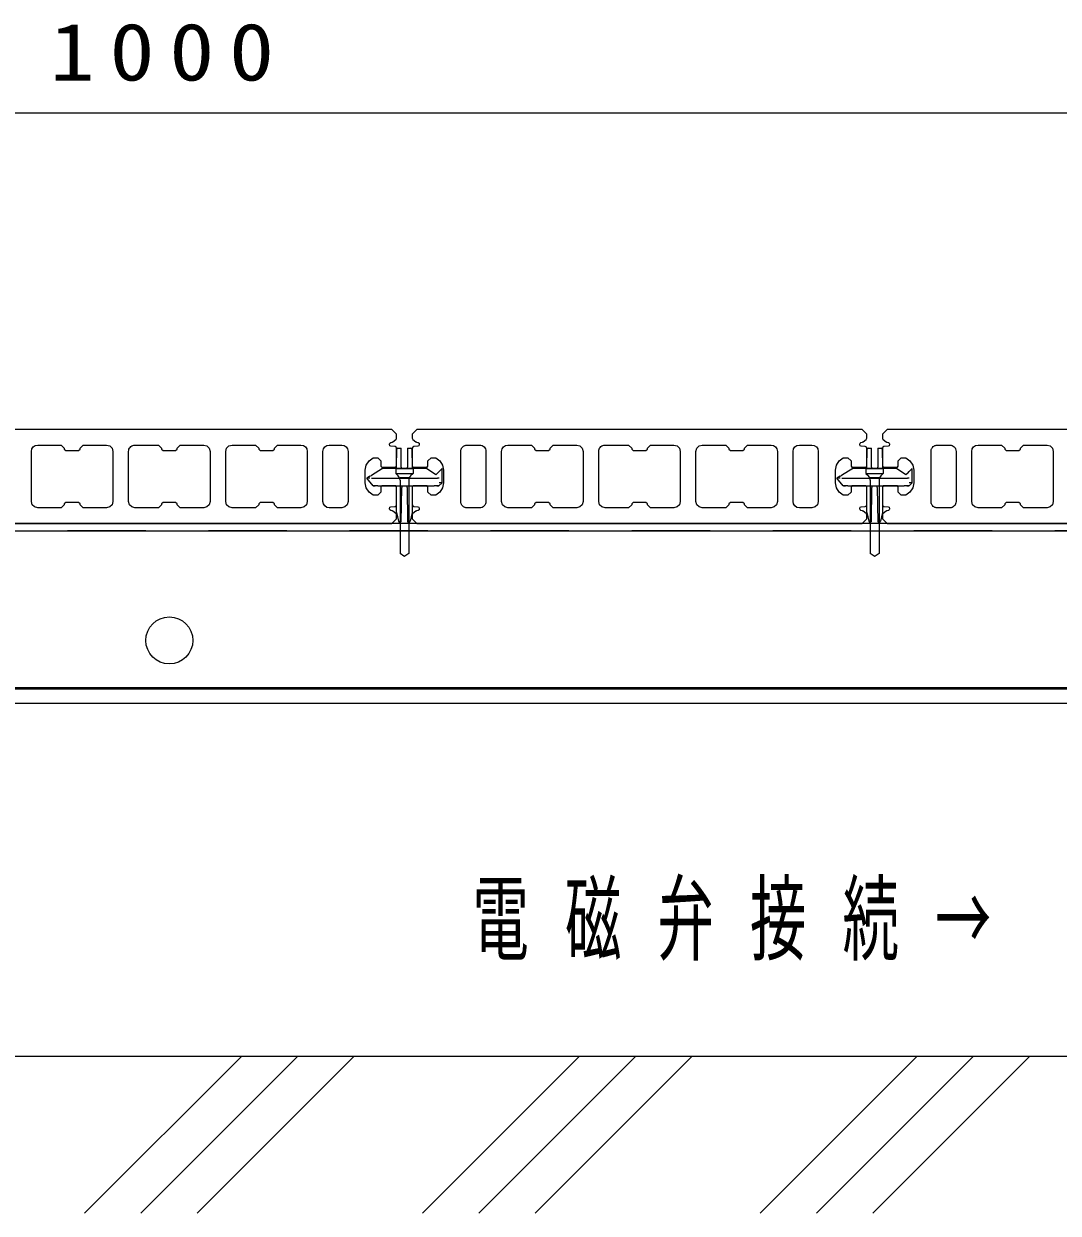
# Model space of a CAD drawing. Units: millimetres on the paper, with parts at other scales. Extents: x -385 to 15, y -594 to 267.
# Drawn here: x -106.33 to -73.33, y -197.78 to -159.84 of the extents above; entities that cross this region are included whole.
import ezdxf

# ---------------------------------------------------------------- set-up
doc = ezdxf.new("R2010")
doc.units = ezdxf.units.MM
doc.linetypes.add('USER1', pattern=[4.5, 2.5, -2])
doc.layers.add('1_10', color=7, linetype='Continuous', lineweight=25)
doc.styles.add('ＭＳ ゴシック', font='')
doc.styles.get('ＭＳ ゴシック').set_extended_font_data('MS Gothic')

msp = doc.modelspace()

# ---------------------------------------------------------------- linework, layer by layer
at = {"layer": '1_10', "lineweight": 13}
for p, q in [((-151.687, -162.684), (-51.687, -162.684)), ((-94.437, -175.434), (-94.371, -175.711)), ((-93.937, -175.434), (-94.003, -175.711)), ((-79.437, -175.434), (-79.371, -175.711)), ((-78.937, -175.434), (-79.003, -175.711)), ((-94.291, -175.734), (-94.342, -175.734)), ((-94.084, -175.734), (-94.032, -175.734)), ((-79.291, -175.734), (-79.342, -175.734)), ((-79.084, -175.734), (-79.032, -175.734)), ((-104.389, -197.784), (-99.389, -192.784)), ((-102.593, -197.784), (-97.593, -192.784)), ((-100.797, -197.784), (-95.797, -192.784)), ((-93.613, -197.784), (-88.613, -192.784)), ((-91.817, -197.784), (-86.817, -192.784)), ((-90.021, -197.784), (-85.021, -192.784)), ((-82.837, -197.784), (-77.837, -192.784)), ((-81.041, -197.784), (-76.041, -192.784)), ((-79.245, -197.784), (-74.245, -192.784))]:
    msp.add_line(p, q, dxfattribs=at)
at = {"layer": '1_10', "color": 14}
for p, q in [((-94.396, -173.384), (-94.287, -173.384)), ((-94.287, -173.986), (-94.287, -173.384)), ((-94.087, -173.384), (-93.978, -173.384)), ((-94.087, -173.384), (-94.087, -173.986)), ((-79.396, -173.384), (-79.287, -173.384)), ((-79.287, -173.986), (-79.287, -173.384)), ((-79.087, -173.384), (-78.978, -173.384)), ((-79.087, -173.384), (-79.087, -173.986)), ((-94.436, -173.986), (-94.426, -173.413)), ((-93.948, -173.414), (-93.938, -173.986)), ((-79.436, -173.986), (-79.426, -173.413)), ((-78.948, -173.414), (-78.938, -173.986)), ((-94.887, -174.034), (-95.241, -174.247)), ((-94.887, -174.034), (-94.7, -174.013)), ((-93.487, -174.034), (-94.887, -174.034)), ((-94.7, -174.013), (-94.436, -173.984)), ((-94.437, -174.034), (-94.436, -173.986)), ((-94.287, -173.986), (-94.287, -174.034)), ((-94.087, -174.034), (-94.087, -173.986)), ((-93.674, -174.013), (-93.938, -173.984)), ((-93.938, -173.986), (-93.937, -174.034)), ((-93.674, -174.013), (-93.487, -174.034)), ((-93.187, -174.234), (-93.487, -174.034)), ((-93.132, -174.179), (-93.082, -174.129)), ((-92.987, -174.034), (-93.082, -174.129)), ((-92.987, -174.484), (-92.987, -174.034)), ((-79.887, -174.034), (-80.241, -174.247)), ((-79.887, -174.034), (-79.7, -174.013)), ((-78.487, -174.034), (-79.887, -174.034)), ((-79.7, -174.013), (-79.436, -173.984)), ((-79.437, -174.034), (-79.436, -173.986)), ((-79.287, -173.986), (-79.287, -174.034)), ((-79.087, -174.034), (-79.087, -173.986)), ((-78.674, -174.013), (-78.938, -173.984)), ((-78.938, -173.986), (-78.937, -174.034)), ((-78.674, -174.013), (-78.487, -174.034)), ((-78.187, -174.234), (-78.487, -174.034)), ((-78.132, -174.179), (-78.082, -174.129)), ((-77.987, -174.034), (-78.082, -174.129)), ((-77.987, -174.484), (-77.987, -174.034)), ((-95.291, -174.276), (-95.387, -174.334)), ((-95.187, -174.584), (-95.387, -174.334)), ((-95.29, -174.334), (-95.387, -174.334)), ((-95.291, -174.276), (-95.241, -174.247)), ((-95.234, -174.334), (-93.134, -174.334)), ((-93.132, -174.179), (-93.187, -174.234)), ((-93.087, -174.584), (-92.987, -174.484)), ((-92.987, -174.484), (-93.082, -174.484)), ((-80.291, -174.276), (-80.387, -174.334)), ((-80.187, -174.584), (-80.387, -174.334)), ((-80.29, -174.334), (-80.387, -174.334)), ((-80.291, -174.276), (-80.241, -174.247)), ((-80.234, -174.334), (-78.134, -174.334)), ((-78.132, -174.179), (-78.187, -174.234)), ((-78.087, -174.584), (-77.987, -174.484)), ((-77.987, -174.484), (-78.082, -174.484)), ((-95.037, -174.584), (-95.187, -174.584)), ((-95.181, -174.584), (-95.12, -174.584)), ((-95.037, -174.584), (-93.242, -174.584)), ((-94.437, -174.631), (-94.437, -174.584)), ((-94.437, -175.434), (-94.437, -174.631)), ((-94.291, -175.734), (-94.271, -174.632)), ((-94.271, -174.584), (-94.271, -174.632)), ((-94.103, -174.632), (-94.104, -174.584)), ((-94.103, -174.632), (-94.084, -175.734)), ((-93.937, -174.584), (-93.937, -174.631)), ((-93.937, -174.631), (-93.937, -175.434)), ((-93.087, -174.584), (-93.242, -174.584)), ((-93.154, -174.584), (-93.093, -174.584)), ((-80.037, -174.584), (-80.187, -174.584)), ((-80.181, -174.584), (-80.12, -174.584)), ((-80.037, -174.584), (-78.242, -174.584)), ((-79.437, -174.631), (-79.437, -174.584)), ((-79.437, -175.434), (-79.437, -174.631)), ((-79.291, -175.734), (-79.271, -174.632)), ((-79.271, -174.584), (-79.271, -174.632)), ((-79.103, -174.632), (-79.104, -174.584)), ((-79.103, -174.632), (-79.084, -175.734)), ((-78.937, -174.584), (-78.937, -174.631)), ((-78.937, -174.631), (-78.937, -175.434)), ((-78.087, -174.584), (-78.242, -174.584)), ((-78.154, -174.584), (-78.093, -174.584))]:
    msp.add_line(p, q, dxfattribs=at)
at = {"layer": '1_10', "color": 4}
for p, q in [((-94.462, -174.034), (-94.462, -174.184)), ((-94.462, -174.034), (-93.912, -174.034)), ((-93.912, -174.034), (-93.912, -174.184)), ((-79.462, -174.034), (-79.462, -174.184)), ((-79.462, -174.034), (-78.912, -174.034)), ((-78.912, -174.034), (-78.912, -174.184)), ((-94.462, -174.184), (-94.387, -174.259)), ((-94.462, -174.184), (-93.912, -174.184)), ((-94.328, -174.318), (-94.046, -174.318)), ((-94.328, -174.401), (-94.328, -176.744)), ((-94.046, -174.401), (-94.046, -176.744)), ((-93.912, -174.184), (-93.988, -174.259)), ((-79.462, -174.184), (-79.387, -174.259)), ((-79.462, -174.184), (-78.912, -174.184)), ((-79.328, -174.318), (-79.046, -174.318)), ((-79.328, -174.401), (-79.328, -176.744)), ((-79.046, -174.401), (-79.046, -176.744)), ((-78.912, -174.184), (-78.988, -174.259)), ((-94.205, -176.83), (-94.328, -176.744)), ((-94.046, -176.744), (-94.169, -176.83)), ((-79.205, -176.83), (-79.328, -176.744)), ((-79.046, -176.744), (-79.169, -176.83)), ((-94.187, -176.834), (-94.205, -176.83)), ((-94.169, -176.83), (-94.187, -176.834)), ((-79.187, -176.834), (-79.205, -176.83)), ((-79.169, -176.83), (-79.187, -176.834))]:
    msp.add_line(p, q, dxfattribs=at)
at = {"layer": '1_10', "color": 60}
for p, q in [((-151.237, -176.014), (-52.137, -176.014)), ((-62.687, -181.064), (-140.687, -181.064)), ((-140.687, -181.514), (-62.687, -181.514))]:
    msp.add_line(p, q, dxfattribs=at)
at = {"layer": '1_10', "color": 190}
for p, q in [((-52.937, -175.784), (-150.437, -175.784)), ((-150.437, -176.014), (-52.937, -176.014)), ((-138.237, -181.014), (-65.137, -181.014))]:
    msp.add_line(p, q, dxfattribs=at)
at = {"layer": '1_10', "color": 190, "linetype": 'USER1', "lineweight": 13}
msp.add_line((-52.937, -176.014), (-150.437, -176.014), dxfattribs=at)
at = {"layer": '1_10'}
for p, q in [((-144.837, -175.784), (-101.687, -175.784)), ((-58.537, -175.784), (-101.687, -175.784)), ((-30.687, -192.784), (-170.507, -192.784))]:
    msp.add_line(p, q, dxfattribs=at)
at = {"layer": '1_10', "color": 40, "lineweight": 13}
for points in [[(-108.787, -175.784), (-94.587, -175.784), (-94.437, -175.634), (-94.437, -175.508), (-94.442, -175.486), (-94.456, -175.469), (-94.554, -175.39), (-94.563, -175.385), (-94.572, -175.381), (-94.626, -175.365), (-94.652, -175.347), (-94.662, -175.316), (-94.662, -175.301), (-94.649, -175.266), (-94.616, -175.25), (-94.483, -175.238), (-94.451, -175.222), (-94.437, -175.188), (-94.437, -174.609), (-94.462, -174.584), (-94.912, -174.584), (-94.937, -174.609), (-94.937, -174.784), (-95.037, -174.884), (-95.187, -174.884), (-95.316, -174.783), (-95.403, -174.644), (-95.437, -174.484), (-95.437, -174.084), (-95.403, -173.924), (-95.316, -173.785), (-95.187, -173.684), (-95.037, -173.684), (-94.937, -173.784), (-94.937, -173.959), (-94.912, -173.984), (-94.462, -173.984), (-94.437, -173.959), (-94.437, -173.381), (-94.451, -173.346), (-94.483, -173.33), (-94.616, -173.318), (-94.649, -173.302), (-94.662, -173.268), (-94.662, -173.252), (-94.652, -173.222), (-94.626, -173.203), (-94.572, -173.187), (-94.563, -173.183), (-94.554, -173.178), (-94.456, -173.099), (-94.442, -173.082), (-94.437, -173.06), (-94.437, -172.934), (-94.587, -172.784), (-108.787, -172.784)], [(-64.587, -172.784), (-78.787, -172.784), (-78.937, -172.934), (-78.937, -173.06), (-78.932, -173.082), (-78.918, -173.099), (-78.82, -173.178), (-78.812, -173.183), (-78.803, -173.187), (-78.748, -173.203), (-78.722, -173.222), (-78.712, -173.252), (-78.712, -173.268), (-78.726, -173.302), (-78.759, -173.318), (-78.891, -173.33), (-78.924, -173.346), (-78.937, -173.381), (-78.937, -173.959), (-78.912, -173.984), (-78.462, -173.984), (-78.437, -173.959), (-78.437, -173.784), (-78.337, -173.684), (-78.187, -173.684), (-78.058, -173.785), (-77.971, -173.924), (-77.937, -174.084), (-77.937, -174.484), (-77.971, -174.644), (-78.058, -174.783), (-78.187, -174.884), (-78.337, -174.884), (-78.437, -174.784), (-78.437, -174.609), (-78.462, -174.584), (-78.912, -174.584), (-78.937, -174.609), (-78.937, -175.188), (-78.924, -175.222), (-78.891, -175.238), (-78.759, -175.25), (-78.726, -175.266), (-78.712, -175.301), (-78.712, -175.316), (-78.722, -175.347), (-78.748, -175.365), (-78.803, -175.381), (-78.812, -175.385), (-78.82, -175.39), (-78.918, -175.469), (-78.932, -175.486), (-78.937, -175.508), (-78.937, -175.634), (-78.787, -175.784), (-64.587, -175.784)]]:
    msp.add_lwpolyline(points, dxfattribs=at)
for points in [[(-93.759, -175.25), (-93.726, -175.266), (-93.712, -175.301), (-93.712, -175.316), (-93.722, -175.347), (-93.748, -175.365), (-93.803, -175.381), (-93.812, -175.385), (-93.82, -175.39), (-93.918, -175.469), (-93.932, -175.486), (-93.937, -175.508), (-93.937, -175.634), (-93.787, -175.784), (-79.587, -175.784), (-79.437, -175.634), (-79.437, -175.508), (-79.442, -175.486), (-79.456, -175.469), (-79.554, -175.39), (-79.563, -175.385), (-79.572, -175.381), (-79.626, -175.365), (-79.652, -175.347), (-79.662, -175.316), (-79.662, -175.301), (-79.649, -175.266), (-79.616, -175.25), (-79.483, -175.238), (-79.451, -175.222), (-79.437, -175.188), (-79.437, -174.609), (-79.462, -174.584), (-79.912, -174.584), (-79.937, -174.609), (-79.937, -174.784), (-80.037, -174.884), (-80.187, -174.884), (-80.316, -174.783), (-80.403, -174.644), (-80.437, -174.484), (-80.437, -174.084), (-80.403, -173.924), (-80.316, -173.785), (-80.187, -173.684), (-80.037, -173.684), (-79.937, -173.784), (-79.937, -173.959), (-79.912, -173.984), (-79.462, -173.984), (-79.437, -173.959), (-79.437, -173.381), (-79.451, -173.346), (-79.483, -173.33), (-79.616, -173.318), (-79.649, -173.302), (-79.662, -173.268), (-79.662, -173.252), (-79.652, -173.222), (-79.626, -173.203), (-79.572, -173.187), (-79.563, -173.183), (-79.554, -173.178), (-79.456, -173.099), (-79.442, -173.082), (-79.437, -173.06), (-79.437, -172.934), (-79.587, -172.784), (-93.787, -172.784), (-93.937, -172.934), (-93.937, -173.06), (-93.932, -173.082), (-93.918, -173.099), (-93.82, -173.178), (-93.812, -173.183), (-93.803, -173.187), (-93.748, -173.203), (-93.722, -173.222), (-93.712, -173.252), (-93.712, -173.268), (-93.726, -173.302), (-93.759, -173.318), (-93.891, -173.33), (-93.924, -173.346), (-93.937, -173.381), (-93.937, -173.959), (-93.912, -173.984), (-93.462, -173.984), (-93.437, -173.959), (-93.437, -173.784), (-93.337, -173.684), (-93.187, -173.684), (-93.058, -173.785), (-92.971, -173.924), (-92.937, -174.084), (-92.937, -174.484), (-92.971, -174.644), (-93.058, -174.783), (-93.187, -174.884), (-93.337, -174.884), (-93.437, -174.784), (-93.437, -174.609), (-93.462, -174.584), (-93.912, -174.584), (-93.937, -174.609), (-93.937, -175.188), (-93.924, -175.222), (-93.891, -175.238)], [(-104.587, -173.459), (-104.537, -173.409), (-104.537, -173.384), (-104.437, -173.284), (-103.687, -173.284), (-103.587, -173.311), (-103.514, -173.384), (-103.487, -173.484), (-103.487, -175.084), (-103.514, -175.184), (-103.587, -175.257), (-103.687, -175.284), (-104.437, -175.284), (-104.537, -175.184), (-104.537, -175.159), (-104.587, -175.109), (-104.987, -175.109), (-105.037, -175.159), (-105.037, -175.184), (-105.137, -175.284), (-105.887, -175.284), (-105.987, -175.257), (-106.06, -175.184), (-106.087, -175.084), (-106.087, -173.484), (-106.072, -173.407), (-106.029, -173.343), (-105.964, -173.299), (-105.887, -173.284), (-105.137, -173.284), (-105.037, -173.384), (-105.037, -173.409), (-104.987, -173.459)], [(-100.587, -173.284), (-100.487, -173.311), (-100.414, -173.384), (-100.387, -173.484), (-100.387, -175.084), (-100.414, -175.184), (-100.487, -175.257), (-100.587, -175.284), (-101.337, -175.284), (-101.437, -175.184), (-101.437, -175.159), (-101.487, -175.109), (-101.887, -175.109), (-101.937, -175.159), (-101.937, -175.184), (-102.037, -175.284), (-102.787, -175.284), (-102.887, -175.257), (-102.96, -175.184), (-102.987, -175.084), (-102.987, -173.484), (-102.984, -173.449), (-102.975, -173.416), (-102.96, -173.384), (-102.94, -173.355), (-102.916, -173.331), (-102.887, -173.311), (-102.856, -173.296), (-102.822, -173.287), (-102.787, -173.284), (-102.037, -173.284), (-101.937, -173.384), (-101.937, -173.409), (-101.887, -173.459), (-101.487, -173.459), (-101.437, -173.409), (-101.437, -173.384), (-101.337, -173.284)], [(-97.287, -175.084), (-97.314, -175.184), (-97.387, -175.257), (-97.487, -175.284), (-98.237, -175.284), (-98.337, -175.184), (-98.337, -175.159), (-98.387, -175.109), (-98.787, -175.109), (-98.837, -175.159), (-98.837, -175.184), (-98.937, -175.284), (-99.687, -175.284), (-99.787, -175.257), (-99.86, -175.184), (-99.887, -175.084), (-99.887, -173.484), (-99.86, -173.384), (-99.787, -173.311), (-99.687, -173.284), (-98.937, -173.284), (-98.837, -173.384), (-98.837, -173.409), (-98.787, -173.459), (-98.387, -173.459), (-98.337, -173.409), (-98.337, -173.384), (-98.237, -173.284), (-97.487, -173.284), (-97.411, -173.299), (-97.346, -173.343), (-97.302, -173.407), (-97.287, -173.484)], [(-96.587, -173.284), (-96.187, -173.284), (-96.111, -173.299), (-96.046, -173.343), (-96.002, -173.407), (-95.987, -173.484), (-95.987, -175.084), (-96.014, -175.184), (-96.087, -175.257), (-96.187, -175.284), (-96.587, -175.284), (-96.664, -175.269), (-96.729, -175.225), (-96.772, -175.161), (-96.787, -175.084), (-96.787, -173.484), (-96.772, -173.407), (-96.729, -173.343), (-96.664, -173.299)], [(-92.314, -175.239), (-92.342, -175.211), (-92.353, -175.195), (-92.364, -175.178), (-92.372, -175.161), (-92.379, -175.142), (-92.383, -175.123), (-92.386, -175.104), (-92.387, -175.084), (-92.387, -173.484), (-92.386, -173.464), (-92.383, -173.445), (-92.379, -173.426), (-92.372, -173.407), (-92.364, -173.39), (-92.353, -173.373), (-92.342, -173.357), (-92.314, -173.329), (-92.298, -173.318), (-92.281, -173.308), (-92.264, -173.299), (-92.245, -173.293), (-92.226, -173.288), (-92.207, -173.285), (-92.187, -173.284), (-91.787, -173.284), (-91.748, -173.288), (-91.711, -173.299), (-91.676, -173.318), (-91.646, -173.343), (-91.621, -173.373), (-91.602, -173.407), (-91.591, -173.445), (-91.587, -173.484), (-91.587, -175.084), (-91.591, -175.123), (-91.602, -175.161), (-91.621, -175.195), (-91.646, -175.225), (-91.676, -175.25), (-91.711, -175.269), (-91.748, -175.28), (-91.787, -175.284), (-92.187, -175.284), (-92.207, -175.283), (-92.226, -175.28), (-92.245, -175.275), (-92.264, -175.269), (-92.281, -175.26), (-92.298, -175.25)], [(-89.587, -173.459), (-89.537, -173.409), (-89.537, -173.384), (-89.437, -173.284), (-88.687, -173.284), (-88.587, -173.311), (-88.514, -173.384), (-88.487, -173.484), (-88.487, -175.084), (-88.514, -175.184), (-88.587, -175.257), (-88.687, -175.284), (-89.437, -175.284), (-89.537, -175.184), (-89.537, -175.159), (-89.587, -175.109), (-89.987, -175.109), (-90.037, -175.159), (-90.037, -175.184), (-90.137, -175.284), (-90.887, -175.284), (-90.987, -175.257), (-91.06, -175.184), (-91.087, -175.084), (-91.087, -173.484), (-91.072, -173.407), (-91.029, -173.343), (-90.964, -173.299), (-90.887, -173.284), (-90.137, -173.284), (-90.037, -173.384), (-90.037, -173.409), (-89.987, -173.459)], [(-85.587, -173.284), (-85.487, -173.311), (-85.414, -173.384), (-85.387, -173.484), (-85.387, -175.084), (-85.414, -175.184), (-85.487, -175.257), (-85.587, -175.284), (-86.337, -175.284), (-86.437, -175.184), (-86.437, -175.159), (-86.487, -175.109), (-86.887, -175.109), (-86.937, -175.159), (-86.937, -175.184), (-87.037, -175.284), (-87.787, -175.284), (-87.887, -175.257), (-87.96, -175.184), (-87.987, -175.084), (-87.987, -173.484), (-87.984, -173.449), (-87.975, -173.416), (-87.96, -173.384), (-87.94, -173.355), (-87.916, -173.331), (-87.887, -173.311), (-87.856, -173.296), (-87.822, -173.287), (-87.787, -173.284), (-87.037, -173.284), (-86.937, -173.384), (-86.937, -173.409), (-86.887, -173.459), (-86.487, -173.459), (-86.437, -173.409), (-86.437, -173.384), (-86.337, -173.284)], [(-82.287, -175.084), (-82.314, -175.184), (-82.387, -175.257), (-82.487, -175.284), (-83.237, -175.284), (-83.337, -175.184), (-83.337, -175.159), (-83.387, -175.109), (-83.787, -175.109), (-83.837, -175.159), (-83.837, -175.184), (-83.937, -175.284), (-84.687, -175.284), (-84.787, -175.257), (-84.86, -175.184), (-84.887, -175.084), (-84.887, -173.484), (-84.86, -173.384), (-84.787, -173.311), (-84.687, -173.284), (-83.937, -173.284), (-83.837, -173.384), (-83.837, -173.409), (-83.787, -173.459), (-83.387, -173.459), (-83.337, -173.409), (-83.337, -173.384), (-83.237, -173.284), (-82.487, -173.284), (-82.411, -173.299), (-82.346, -173.343), (-82.302, -173.407), (-82.287, -173.484)], [(-81.587, -173.284), (-81.187, -173.284), (-81.111, -173.299), (-81.046, -173.343), (-81.002, -173.407), (-80.987, -173.484), (-80.987, -175.084), (-81.014, -175.184), (-81.087, -175.257), (-81.187, -175.284), (-81.587, -175.284), (-81.664, -175.269), (-81.729, -175.225), (-81.772, -175.161), (-81.787, -175.084), (-81.787, -173.484), (-81.772, -173.407), (-81.729, -173.343), (-81.664, -173.299)], [(-77.314, -175.239), (-77.342, -175.211), (-77.353, -175.195), (-77.364, -175.178), (-77.372, -175.161), (-77.379, -175.142), (-77.383, -175.123), (-77.386, -175.104), (-77.387, -175.084), (-77.387, -173.484), (-77.386, -173.464), (-77.383, -173.445), (-77.379, -173.426), (-77.372, -173.407), (-77.364, -173.39), (-77.353, -173.373), (-77.342, -173.357), (-77.314, -173.329), (-77.298, -173.318), (-77.281, -173.308), (-77.264, -173.299), (-77.245, -173.293), (-77.226, -173.288), (-77.207, -173.285), (-77.187, -173.284), (-76.787, -173.284), (-76.748, -173.288), (-76.711, -173.299), (-76.676, -173.318), (-76.646, -173.343), (-76.621, -173.373), (-76.602, -173.407), (-76.591, -173.445), (-76.587, -173.484), (-76.587, -175.084), (-76.591, -175.123), (-76.602, -175.161), (-76.621, -175.195), (-76.646, -175.225), (-76.676, -175.25), (-76.711, -175.269), (-76.748, -175.28), (-76.787, -175.284), (-77.187, -175.284), (-77.207, -175.283), (-77.226, -175.28), (-77.245, -175.275), (-77.264, -175.269), (-77.281, -175.26), (-77.298, -175.25)], [(-74.587, -173.459), (-74.537, -173.409), (-74.537, -173.384), (-74.437, -173.284), (-73.687, -173.284), (-73.587, -173.311), (-73.514, -173.384), (-73.487, -173.484), (-73.487, -175.084), (-73.514, -175.184), (-73.587, -175.257), (-73.687, -175.284), (-74.437, -175.284), (-74.537, -175.184), (-74.537, -175.159), (-74.587, -175.109), (-74.987, -175.109), (-75.037, -175.159), (-75.037, -175.184), (-75.137, -175.284), (-75.887, -175.284), (-75.987, -175.257), (-76.06, -175.184), (-76.087, -175.084), (-76.087, -173.484), (-76.072, -173.407), (-76.029, -173.343), (-75.964, -173.299), (-75.887, -173.284), (-75.137, -173.284), (-75.037, -173.384), (-75.037, -173.409), (-74.987, -173.459)]]:
    msp.add_lwpolyline(points, close=True, dxfattribs=at)
at = {"layer": '1_10', "color": 60}
msp.add_circle((-101.687, -179.514), 0.75, dxfattribs=at)
at = {"layer": '1_10', "color": 14}
for centre, start, end in [((-94.396, -173.414), 90, 179), ((-93.978, -173.414), 1, 90), ((-79.396, -173.414), 90, 179), ((-78.978, -173.414), 1, 90)]:
    msp.add_arc(centre, 0.03, start, end, dxfattribs=at)
at = {"layer": '1_10', "color": 4}
for centre, start, end in [((-94.528, -174.401), 0, 45), ((-93.846, -174.401), 135, 180), ((-79.528, -174.401), 0, 45), ((-78.846, -174.401), 135, 180)]:
    msp.add_arc(centre, 0.2, start, end, dxfattribs=at)
at = {"layer": '1_10', "lineweight": 13}
for centre, start, end in [((-94.342, -175.704), 193.407, 270), ((-94.032, -175.704), 270, 346.593), ((-79.342, -175.704), 193.407, 270), ((-79.032, -175.704), 270, 346.593)]:
    msp.add_arc(centre, 0.03, start, end, dxfattribs=at)
at = {"layer": '1_10', "color": 14}
for points in [[(-93.084, -174.333), (-93.085, -174.333), (-93.086, -174.333), (-93.087, -174.333), (-93.088, -174.333), (-93.089, -174.334), (-93.09, -174.334), (-93.091, -174.334), (-93.092, -174.334), (-93.093, -174.334), (-93.094, -174.334), (-93.095, -174.334), (-93.096, -174.334), (-93.098, -174.334), (-93.099, -174.334), (-93.1, -174.334), (-93.101, -174.334), (-93.102, -174.334), (-93.103, -174.334), (-93.104, -174.334), (-93.105, -174.334), (-93.106, -174.334), (-93.107, -174.334), (-93.108, -174.334), (-93.109, -174.334), (-93.11, -174.334), (-93.111, -174.334), (-93.112, -174.334), (-93.113, -174.334), (-93.114, -174.334), (-93.115, -174.334), (-93.116, -174.334), (-93.117, -174.334), (-93.118, -174.334), (-93.119, -174.334), (-93.12, -174.334), (-93.121, -174.334), (-93.122, -174.334), (-93.123, -174.334), (-93.124, -174.334), (-93.125, -174.334), (-93.126, -174.334), (-93.127, -174.334), (-93.128, -174.334), (-93.129, -174.334), (-93.13, -174.334), (-93.131, -174.334), (-93.132, -174.334), (-93.133, -174.334)], [(-78.084, -174.333), (-78.085, -174.333), (-78.086, -174.333), (-78.087, -174.333), (-78.088, -174.333), (-78.089, -174.334), (-78.09, -174.334), (-78.091, -174.334), (-78.092, -174.334), (-78.093, -174.334), (-78.094, -174.334), (-78.095, -174.334), (-78.096, -174.334), (-78.098, -174.334), (-78.099, -174.334), (-78.1, -174.334), (-78.101, -174.334), (-78.102, -174.334), (-78.103, -174.334), (-78.104, -174.334), (-78.105, -174.334), (-78.106, -174.334), (-78.107, -174.334), (-78.108, -174.334), (-78.109, -174.334), (-78.11, -174.334), (-78.111, -174.334), (-78.112, -174.334), (-78.113, -174.334), (-78.114, -174.334), (-78.115, -174.334), (-78.116, -174.334), (-78.117, -174.334), (-78.118, -174.334), (-78.119, -174.334), (-78.12, -174.334), (-78.121, -174.334), (-78.122, -174.334), (-78.123, -174.334), (-78.124, -174.334), (-78.125, -174.334), (-78.126, -174.334), (-78.127, -174.334), (-78.128, -174.334), (-78.129, -174.334), (-78.13, -174.334), (-78.131, -174.334), (-78.132, -174.334), (-78.133, -174.334)]]:
    msp.add_open_spline(points, degree=3, knots=[0, 0, 0, 0, 1, 1, 1, 2, 2, 2, 3, 3, 3, 4, 4, 4, 5, 5, 5, 6, 6, 6, 7, 7, 7, 8, 8, 8, 9, 9, 9, 10, 10, 10, 11, 11, 11, 12, 12, 12, 13, 13, 13, 14, 14, 14, 15, 15, 15, 16, 16, 16, 16], dxfattribs=at)

# ---------------------------------------------------------------- texts
at = {"layer": '1_10', "style": 'ＭＳ ゴシック'}
for s, insert, char_height, attachment_point in [('\\T1.33;\\W1.15;1000', (-101.687, -161.684), 1.833, 8), ('\\T1.64;\\W0.6;電磁弁接続→', (-92.017, -187.284), 2.199, 1)]:
    msp.add_mtext(s, dxfattribs=dict(at, insert=insert, char_height=char_height, attachment_point=attachment_point))

doc.saveas('drawing.dxf')
